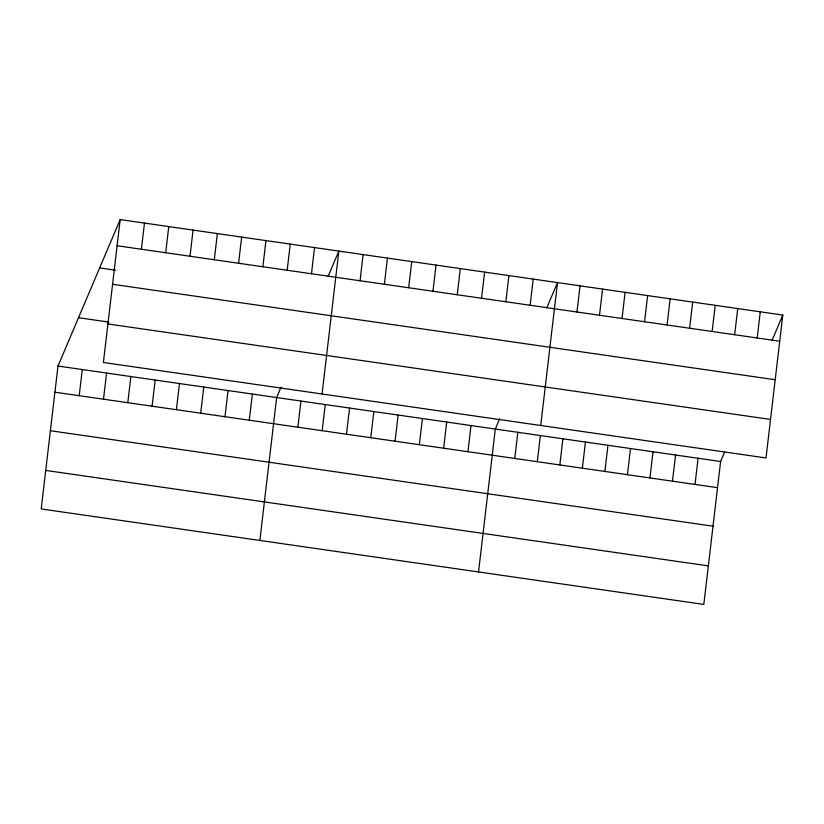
<?xml version="1.0" encoding="UTF-8"?>
<svg xmlns="http://www.w3.org/2000/svg" width="824" height="824" viewBox="0 0 824 824"><rect width="100%" height="100%" fill="white"/><g stroke="black" fill="none" stroke-linecap="round" stroke-linejoin="round"><path stroke-width="1.24" d="M120.18 219.586L103.391 362.488L766.011 457.959L782.8 315.056L120.18 219.586L57.989 366.041L41.2 508.944L703.82 604.414L720.609 461.512L724.523 452.304M79.207 395.705L82.287 369.543M103.505 399.197L106.574 373.045M141.398 249.25L144.468 223.088M127.802 402.699L130.872 376.547M165.696 252.741L168.766 226.59M152.1 406.201L155.169 380.049M189.994 256.243L193.063 230.092M176.398 409.703L179.467 383.551M214.292 259.745L217.361 233.594M200.696 413.205L203.765 387.043M238.589 263.247L241.659 237.085M224.983 416.707L228.063 390.545M262.877 266.749L265.956 240.587M249.281 420.209L252.36 394.047M287.174 270.251L290.254 244.089M259.869 540.451L276.648 397.549L281.046 387.187M311.472 273.753L314.541 247.591M297.876 427.203L300.945 401.051M322.06 393.996L338.839 251.093L328.096 276.411M322.174 430.705L325.243 404.553M360.067 280.747L363.137 254.595M346.471 434.207L349.541 408.055M384.365 284.249L387.435 258.097M370.769 437.709L373.839 411.547M408.663 287.751L411.732 261.589M395.057 441.211L398.136 415.049M432.95 291.253L436.03 265.091M419.354 444.713L422.434 418.551M457.248 294.755L460.328 268.593M443.652 448.204L446.721 422.053M481.546 298.257L484.615 272.095M467.95 451.707L471.019 425.555M505.843 301.749L508.913 275.597M478.528 571.949L495.317 429.057L499.715 418.695M530.141 305.251L533.21 279.099M514.773 458.453L517.843 432.301M540.719 425.493L557.508 282.601L546.755 307.908M537.299 461.708L540.379 435.546M576.965 311.997L580.034 285.846M559.836 464.952L562.905 438.79M599.491 315.242L602.571 289.09M582.362 468.197L585.431 442.035M622.027 318.497L625.097 292.335M604.888 471.441L607.968 445.279M644.553 321.741L647.623 295.579M627.424 474.686L630.494 448.534M667.079 324.986L670.149 298.824M649.951 477.93L653.02 451.779M689.606 328.23L692.685 302.068M672.477 481.175L675.556 455.023M712.142 331.475L715.211 305.323M695.013 484.43L698.082 458.268M734.668 334.719L737.738 308.567M757.194 337.964L760.274 311.812M772.047 340.374L782.8 315.056M117.101 245.748L779.731 341.218M99.653 267.913L115.442 270.19M112.579 284.27L775.199 379.74M78.507 317.714L108.881 322.091M107.913 323.966L770.543 419.437M57.989 366.041L720.609 461.512M54.909 392.203L717.539 487.674M50.388 430.725L713.007 526.196M45.722 470.422L708.352 565.892"/></g></svg>
